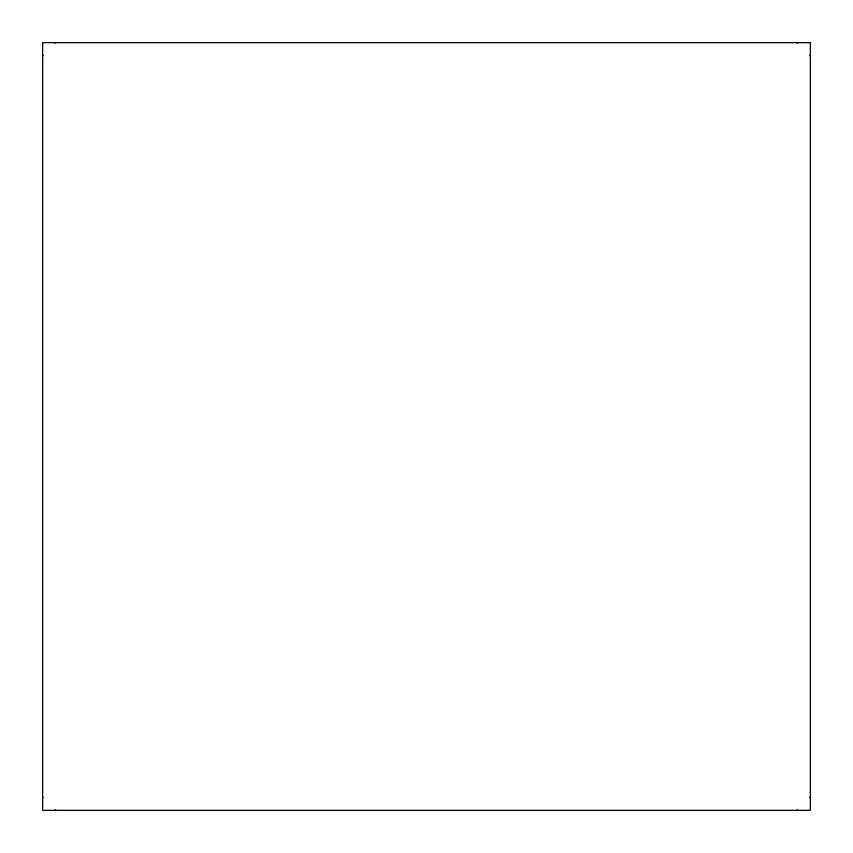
<?xml version="1.0" encoding="UTF-8"?>
<svg xmlns="http://www.w3.org/2000/svg" width="853" height="853" viewBox="0 0 853 853"><rect width="100%" height="100%" fill="white"/><g stroke="black" fill="none" stroke-linecap="round" stroke-linejoin="round"><path stroke-width="1.28" d="M42.97 797.203L43.29 797.523M797.203 42.97L797.523 43.29M55.797 810.03L55.477 809.71M810.03 55.797L809.71 55.477M43.29 55.477L42.97 55.797M809.71 797.523L810.03 797.203M55.797 42.97L55.477 43.29M797.203 810.03L797.523 809.71M810.35 42.65L42.65 42.65L42.65 810.35L810.35 810.35L810.35 42.65"/></g></svg>
